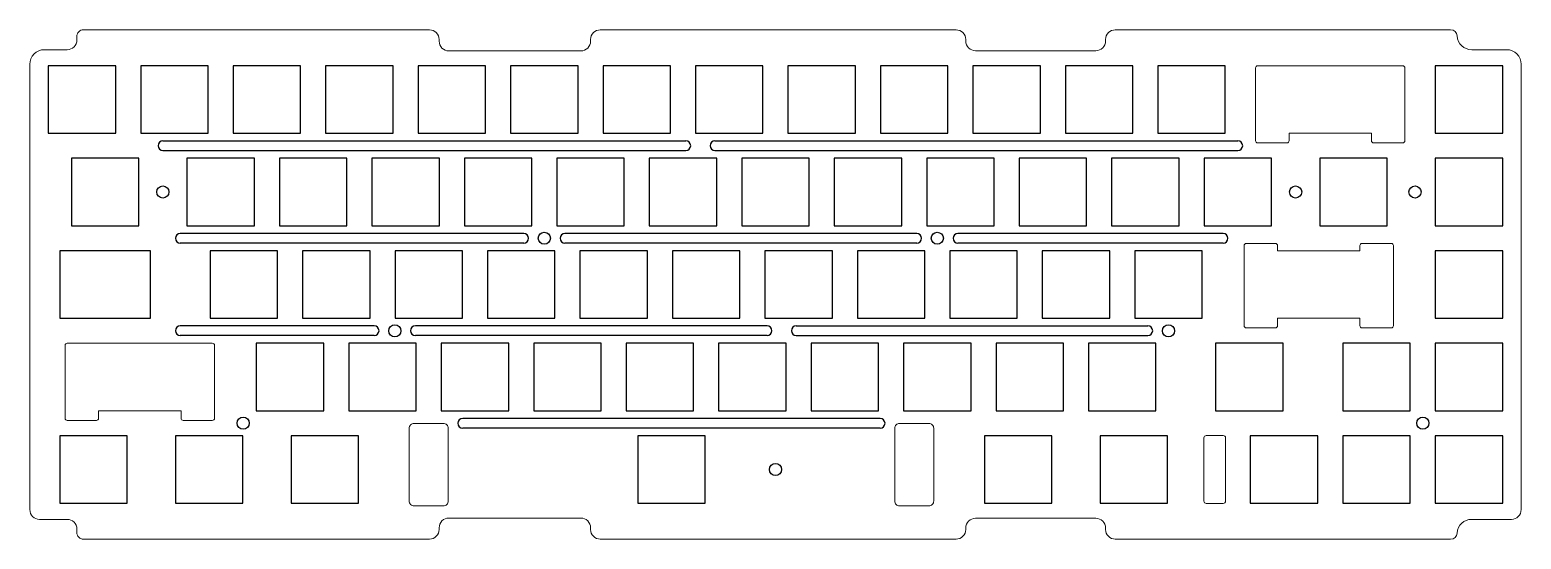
# Model space of a CAD drawing. Header units: millimetres. Extents: x -157 to 150, y 29 to 134.
import ezdxf

# ---------------------------------------------------------------- set-up
doc = ezdxf.new("R2010")
doc.units = ezdxf.units.MM

msp = doc.modelspace()

# ---------------------------------------------------------------- linework, layer by layer
for p, q in [((-129.35, 111.33), (-21.62, 111.33)), ((-15.62, 111.33), (92.11, 111.33)), ((-129.35, 109.33), (-21.62, 109.33)), ((-15.62, 109.33), (92.11, 109.33)), ((-55.02, 92.28), (-125.78, 92.28)), ((25.94, 92.28), (-46.52, 92.28)), ((89.08, 92.28), (34.44, 92.28)), ((-55.02, 90.28), (-125.78, 90.28)), ((25.94, 90.28), (-46.52, 90.28)), ((89.08, 90.28), (34.44, 90.28)), ((-85.83, 73.23), (-125.78, 73.23)), ((-85.83, 71.23), (-125.78, 71.23)), ((-4.88, 73.23), (-77.33, 73.23)), ((-4.88, 71.23), (-77.33, 71.23)), ((1.12, 73.23), (73.57, 73.23)), ((1.12, 71.23), (73.57, 71.23)), ((18.42, 54.18), (-67.58, 54.18)), ((18.42, 52.18), (-67.58, 52.18))]:
    msp.add_line(p, q)
at = {"color": 7, "linetype": 'Continuous', "lineweight": 15}
for points in [[(-156.77, 35.39, 0.414214), (-154.77, 33.39), (-149.08, 33.39, -0.414214), (-147.08, 31.39), (-147.08, 30.66, 0.414214), (-145.73, 29.31), (-74.44, 29.31, 0.414214), (-72.44, 31.31), (-72.44, 31.66, -0.414214), (-70.44, 33.66), (-43.25, 33.66, -0.414214), (-41.25, 31.66), (-41.25, 31.31, 0.414214), (-39.25, 29.31), (34.06, 29.31, 0.414214), (36.06, 31.31), (36.06, 31.6, -0.414214), (38.06, 33.6), (62.85, 33.6, -0.414214), (64.85, 31.6), (64.85, 31.31, 0.414214), (66.85, 29.31), (135.95, 29.31, 0.396255), (137.3, 30.57, -0.396255), (140.29, 33.39), (148.48, 33.39, 0.414214), (150.48, 35.39), (150.48, 127.12, 0.414214), (147.48, 130.12), (140.29, 130.12, -0.396255), (137.3, 132.94, 0.396255), (135.95, 134.21), (66.85, 134.21, 0.414214), (64.85, 132.21), (64.85, 131.91, -0.414214), (62.85, 129.91), (38.06, 129.91, -0.414214), (36.06, 131.91), (36.06, 132.21, 0.414214), (34.06, 134.21), (-39.25, 134.21, 0.414214), (-41.25, 132.21), (-41.25, 131.86, -0.414214), (-43.25, 129.86), (-70.44, 129.86, -0.414214), (-72.44, 131.86), (-72.44, 132.21, 0.414214), (-74.44, 134.21), (-145.73, 134.21, 0.414214), (-147.08, 132.86), (-147.08, 132.12, -0.414214), (-149.08, 130.12), (-153.77, 130.12, 0.414214), (-156.77, 127.12)], [(126.09, 126.81), (96.22, 126.81, 0.414214), (95.77, 126.36), (95.77, 111.36, 0.414214), (96.22, 110.91), (102.22, 110.91, 0.414214), (102.67, 111.36), (102.67, 112.91), (119.64, 112.91), (119.64, 111.36, 0.414214), (120.09, 110.91), (126.09, 110.91, 0.414214), (126.54, 111.36), (126.54, 126.36, 0.414214)], [(93.84, 90.21, 0.414214), (93.39, 89.76), (93.39, 73.26, 0.414214), (93.84, 72.81), (99.84, 72.81, 0.414214), (100.29, 73.26), (100.29, 74.81), (117.26, 74.81), (117.26, 73.26, 0.414214), (117.71, 72.81), (123.71, 72.81, 0.414214), (124.16, 73.26), (124.16, 89.76, 0.414214), (123.71, 90.21), (117.71, 90.21, 0.414214), (117.26, 89.76), (117.26, 88.71), (100.29, 88.71), (100.29, 89.76, 0.414214), (99.84, 90.21)], [(-143.05, 53.76), (-149.05, 53.76, -0.414214), (-149.5, 54.21), (-149.5, 69.21, -0.414214), (-149.05, 69.66), (-119.17, 69.66, -0.414214), (-118.72, 69.21), (-118.72, 54.21, -0.414214), (-119.17, 53.76), (-125.17, 53.76, -0.414214), (-125.62, 54.21), (-125.62, 55.76), (-142.6, 55.76), (-142.6, 54.21, -0.414214)], [(-77.61, 53.16, 0.414214), (-78.61, 52.16), (-78.61, 37.16, 0.414214), (-77.61, 36.16), (-71.58, 36.16, 0.414214), (-70.58, 37.16), (-70.58, 52.16, 0.414214), (-71.58, 53.16)], [(28.46, 36.16, 0.414214), (29.46, 37.16), (29.46, 52.16, 0.414214), (28.46, 53.16), (22.42, 53.16, 0.414214), (21.42, 52.16), (21.42, 37.16, 0.414214), (22.42, 36.16)], [(89.58, 50.16), (89.58, 37.16, -0.414214), (89.08, 36.66), (85.61, 36.66, -0.414214), (85.11, 37.16), (85.11, 50.16, -0.414214), (85.61, 50.66), (89.08, 50.66, -0.414214)]]:
    msp.add_lwpolyline(points, format="xyb", close=True, dxfattribs=at)
for points in [[(-139.07, 112.91), (-139.07, 126.81), (-152.97, 126.81), (-152.97, 112.91)], [(-120.02, 112.91), (-120.02, 126.81), (-133.92, 126.81), (-133.92, 112.91)], [(-100.97, 112.91), (-100.97, 126.81), (-114.87, 126.81), (-114.87, 112.91)], [(-81.92, 112.91), (-81.92, 126.81), (-95.82, 126.81), (-95.82, 112.91)], [(-62.87, 112.91), (-62.87, 126.81), (-76.77, 126.81), (-76.77, 112.91)], [(-43.82, 112.91), (-43.82, 126.81), (-57.72, 126.81), (-57.72, 112.91)], [(-24.77, 112.91), (-24.77, 126.81), (-38.67, 126.81), (-38.67, 112.91)], [(-5.72, 112.91), (-5.72, 126.81), (-19.62, 126.81), (-19.62, 112.91)], [(13.33, 112.91), (13.33, 126.81), (-0.57, 126.81), (-0.57, 112.91)], [(32.38, 112.91), (32.38, 126.81), (18.48, 126.81), (18.48, 112.91)], [(51.43, 112.91), (51.43, 126.81), (37.53, 126.81), (37.53, 112.91)], [(70.48, 112.91), (70.48, 126.81), (56.58, 126.81), (56.58, 112.91)], [(89.53, 112.91), (89.53, 126.81), (75.63, 126.81), (75.63, 112.91)], [(146.68, 112.91), (146.68, 126.81), (132.78, 126.81), (132.78, 112.91)], [(-134.31, 93.86), (-134.31, 107.76), (-148.21, 107.76), (-148.21, 93.86)], [(-110.49, 93.86), (-110.49, 107.76), (-124.39, 107.76), (-124.39, 93.86)], [(-91.44, 93.86), (-91.44, 107.76), (-105.34, 107.76), (-105.34, 93.86)], [(-72.39, 93.86), (-72.39, 107.76), (-86.29, 107.76), (-86.29, 93.86)], [(-53.34, 93.86), (-53.34, 107.76), (-67.24, 107.76), (-67.24, 93.86)], [(-34.29, 93.86), (-34.29, 107.76), (-48.19, 107.76), (-48.19, 93.86)], [(-15.24, 93.86), (-15.24, 107.76), (-29.14, 107.76), (-29.14, 93.86)], [(3.81, 93.86), (3.81, 107.76), (-10.09, 107.76), (-10.09, 93.86)], [(22.86, 93.86), (22.86, 107.76), (8.96, 107.76), (8.96, 93.86)], [(41.91, 93.86), (41.91, 107.76), (28.01, 107.76), (28.01, 93.86)], [(60.96, 93.86), (60.96, 107.76), (47.06, 107.76), (47.06, 93.86)], [(80.01, 93.86), (80.01, 107.76), (66.11, 107.76), (66.11, 93.86)], [(99.06, 93.86), (99.06, 107.76), (85.16, 107.76), (85.16, 93.86)], [(122.87, 93.86), (122.87, 107.76), (108.97, 107.76), (108.97, 93.86)], [(146.68, 93.86), (146.68, 107.76), (132.78, 107.76), (132.78, 93.86)], [(-131.93, 88.71), (-150.59, 88.71), (-150.59, 74.81), (-131.93, 74.81)], [(-105.73, 74.81), (-105.73, 88.71), (-119.63, 88.71), (-119.63, 74.81)], [(-86.68, 74.81), (-86.68, 88.71), (-100.58, 88.71), (-100.58, 74.81)], [(-67.63, 74.81), (-67.63, 88.71), (-81.53, 88.71), (-81.53, 74.81)], [(-48.58, 74.81), (-48.58, 88.71), (-62.48, 88.71), (-62.48, 74.81)], [(-29.53, 74.81), (-29.53, 88.71), (-43.43, 88.71), (-43.43, 74.81)], [(-10.48, 74.81), (-10.48, 88.71), (-24.38, 88.71), (-24.38, 74.81)], [(8.57, 74.81), (8.57, 88.71), (-5.33, 88.71), (-5.33, 74.81)], [(27.62, 74.81), (27.62, 88.71), (13.72, 88.71), (13.72, 74.81)], [(46.67, 74.81), (46.67, 88.71), (32.77, 88.71), (32.77, 74.81)], [(65.72, 74.81), (65.72, 88.71), (51.82, 88.71), (51.82, 74.81)], [(84.77, 74.81), (84.77, 88.71), (70.87, 88.71), (70.87, 74.81)], [(146.68, 74.81), (146.68, 88.71), (132.78, 88.71), (132.78, 74.81)], [(-96.21, 55.76), (-96.21, 69.66), (-110.11, 69.66), (-110.11, 55.76)], [(-77.16, 55.76), (-77.16, 69.66), (-91.06, 69.66), (-91.06, 55.76)], [(-58.11, 55.76), (-58.11, 69.66), (-72.01, 69.66), (-72.01, 55.76)], [(-39.06, 55.76), (-39.06, 69.66), (-52.96, 69.66), (-52.96, 55.76)], [(-20.01, 55.76), (-20.01, 69.66), (-33.91, 69.66), (-33.91, 55.76)], [(-0.96, 55.76), (-0.96, 69.66), (-14.86, 69.66), (-14.86, 55.76)], [(18.09, 55.76), (18.09, 69.66), (4.19, 69.66), (4.19, 55.76)], [(37.14, 55.76), (37.14, 69.66), (23.24, 69.66), (23.24, 55.76)], [(56.19, 55.76), (56.19, 69.66), (42.29, 69.66), (42.29, 55.76)], [(75.24, 55.76), (75.24, 69.66), (61.34, 69.66), (61.34, 55.76)], [(101.44, 55.76), (101.44, 69.66), (87.54, 69.66), (87.54, 55.76)], [(127.63, 55.76), (127.63, 69.66), (113.73, 69.66), (113.73, 55.76)], [(146.68, 55.76), (146.68, 69.66), (132.78, 69.66), (132.78, 55.76)], [(-136.69, 36.71), (-136.69, 50.61), (-150.59, 50.61), (-150.59, 36.71)], [(-112.88, 36.71), (-112.88, 50.61), (-126.78, 50.61), (-126.78, 36.71)], [(-89.06, 36.71), (-89.06, 50.61), (-102.96, 50.61), (-102.96, 36.71)], [(-17.63, 36.71), (-17.63, 50.61), (-31.53, 50.61), (-31.53, 36.71)], [(53.81, 36.71), (53.81, 50.61), (39.91, 50.61), (39.91, 36.71)], [(77.62, 36.71), (77.62, 50.61), (63.72, 50.61), (63.72, 36.71)], [(108.58, 36.71), (108.58, 50.61), (94.68, 50.61), (94.68, 36.71)], [(127.63, 36.71), (127.63, 50.61), (113.73, 50.61), (113.73, 36.71)], [(146.68, 36.71), (146.68, 50.61), (132.78, 50.61), (132.78, 36.71)]]:
    msp.add_lwpolyline(points, close=True)
for centre in [(-129.35, 100.81), (104.01, 100.81), (128.61, 100.81), (-50.77, 91.28), (30.19, 91.28), (-81.58, 72.23), (77.82, 72.23), (-112.83, 53.18), (130.21, 53.18), (-3.14, 43.66)]:
    msp.add_circle(centre, 1.25)
for centre, start, end in [((-129.35, 110.33), 90, 270), ((-21.62, 110.33), 270, 90), ((-15.62, 110.33), 90, 270), ((92.11, 110.33), 270, 90), ((-125.78, 91.28), 90, 270), ((-55.02, 91.28), 270, 90), ((-46.52, 91.28), 90, 270), ((25.94, 91.28), 270, 90), ((34.44, 91.28), 90, 270), ((89.08, 91.28), 270, 90), ((-125.78, 72.23), 90, 270), ((-85.83, 72.23), 270, 90), ((-77.33, 72.23), 90, 270), ((-4.88, 72.23), 270, 90), ((1.12, 72.23), 90, 270), ((73.57, 72.23), 270, 90), ((-67.58, 53.18), 90, 270), ((18.42, 53.18), 270, 90)]:
    msp.add_arc(centre, 1, start, end)

doc.saveas('drawing.dxf')
